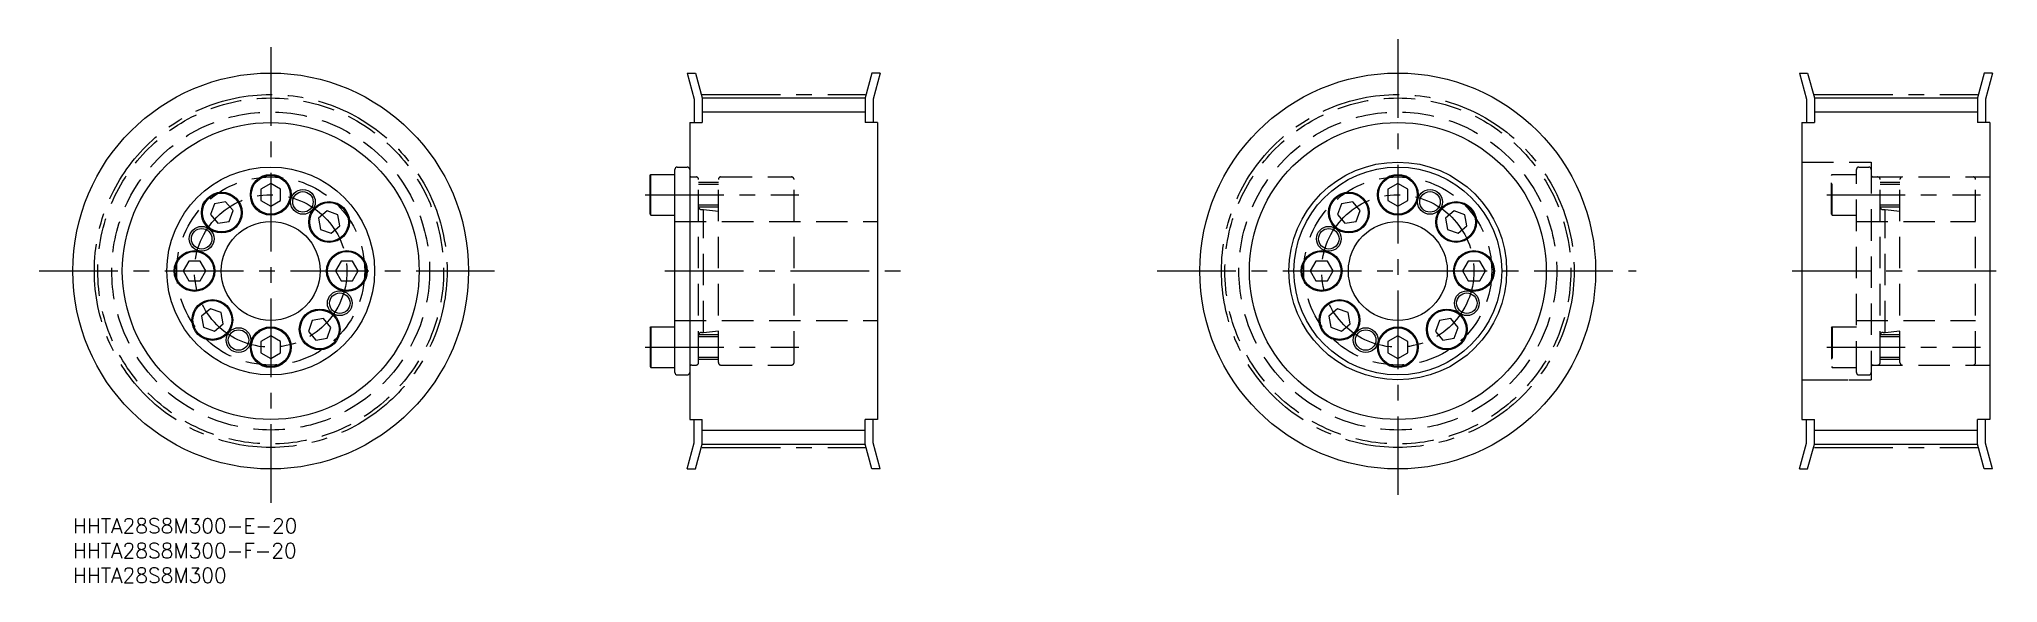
# Model space of a CAD drawing. Extents: x -7 to 389, y -13 to 97.
import ezdxf

# ---------------------------------------------------------------- set-up
doc = ezdxf.new("R2010")
doc.units = 0
doc.header["$LTSCALE"] = 0.5
doc.linetypes.add('CENTER', pattern=[50.8, 31.75, -6.35, 6.35, -6.35])
doc.linetypes.add('DASHED', pattern=[19.05, 12.7, -6.35])
for name, color, linetype in [('MSM_CENTER', 1, 'CENTER'), ('MSM_CONTINUOUS', 7, 'CONTINUOUS'), ('MSM_DASHED', 4, 'DASHED'), ('MSM_NARROW', 5, 'CONTINUOUS'), ('MSM_PART_NUMBER', 7, 'CONTINUOUS')]:
    doc.layers.add(name, color=color, linetype=linetype)
doc.styles.get("Standard").update_dxf_attribs({"font": 'txt.shx', "height": 3, "bigfont": 'bigfont.shx'})

# ---------------------------------------------------------------- blocks, each defined once
blk = doc.blocks.new('*U2')
at = {"layer": 'MSM_PART_NUMBER'}
blk.add_text('HHTA28S8M300-E-20', height=3, dxfattribs=at).set_placement((0, -3))
blk = doc.blocks.new('*U3')
at = {"layer": 'MSM_PART_NUMBER'}
blk.add_text('HHTA28S8M300-F-20', height=3, dxfattribs=at).set_placement((0, -8))
blk = doc.blocks.new('*U4')
at = {"layer": 'MSM_PART_NUMBER'}
blk.add_text('HHTA28S8M300', height=3, dxfattribs=at).set_placement((0, -13))

msp = doc.modelspace()

# ---------------------------------------------------------------- linework, layer by layer
at = {"layer": 'MSM_CENTER'}
for p, q in [((40, 95.22), (40, 1.7)), ((267.86, 96.83), (267.86, 2.56)), ((127.2, 85.65), (160.2, 85.65)), ((352.07, 85.65), (385.07, 85.65)), ((115.7, 65.4), (146.8, 65.4)), ((354.57, 65.4), (385.67, 65.4)), ((-6.81, 50), (88, 50)), ((119.7, 50), (167.7, 50)), ((219.24, 50), (316.02, 50)), ((347.57, 50), (389.17, 50)), ((115.7, 34.6), (146.8, 34.6)), ((354.57, 34.6), (385.67, 34.6)), ((127.2, 14.35), (160.2, 14.35)), ((352.07, 14.35), (385.07, 14.35))]:
    msp.add_line(p, q, dxfattribs=at)
for centre, radius in [((40, 50), 35.65), ((267.86, 50), 35.65), ((40, 50), 15.4), ((267.86, 50), 15.4)]:
    msp.add_circle(centre, radius, dxfattribs=at)
at = {"layer": 'MSM_CONTINUOUS'}
for p, q in [((124.2, 90), (125.85, 90)), ((124.2, 90), (125.6, 84.75)), ((125.85, 90), (127.2, 84.96)), ((161.55, 90), (160.2, 84.96)), ((163.21, 90), (161.55, 90)), ((163.21, 90), (161.8, 84.75)), ((349.06, 90), (350.72, 90)), ((349.06, 90), (350.47, 84.75)), ((350.72, 90), (352.07, 84.96)), ((386.42, 90), (385.07, 84.96)), ((388.07, 90), (386.42, 90)), ((388.07, 90), (386.67, 84.75)), ((125.6, 84.75), (125.6, 80)), ((127.2, 84.96), (160.2, 84.96)), ((127.2, 84.96), (127.2, 80)), ((160.2, 84.96), (160.2, 80)), ((161.8, 84.75), (161.8, 80)), ((350.47, 84.75), (350.47, 80)), ((352.07, 84.96), (385.07, 84.96)), ((352.07, 84.96), (352.07, 80)), ((385.07, 84.96), (385.07, 80)), ((386.67, 84.75), (386.67, 80)), ((124.7, 80), (124.7, 20)), ((124.7, 80), (127.2, 80)), ((162.7, 80), (160.2, 80)), ((162.7, 80), (162.7, 20)), ((349.57, 80), (349.57, 20)), ((349.57, 80), (352.07, 80)), ((387.57, 80), (385.07, 80)), ((387.57, 80), (387.57, 20)), ((40, 67.71), (38, 66.55)), ((42, 66.55), (40, 67.71)), ((116.7, 69.32), (116.82, 69.52)), ((116.7, 61.48), (116.7, 69.32)), ((116.82, 69.52), (121.7, 69.52)), ((116.82, 61.27), (116.82, 69.52)), ((121.7, 29.5), (121.7, 70.5)), ((122.2, 71), (124.2, 71)), ((267.86, 67.71), (265.86, 66.55)), ((269.86, 66.55), (267.86, 67.71)), ((28.62, 63.57), (27.83, 61.4)), ((30.89, 63.97), (28.62, 63.57)), ((32.38, 62.2), (30.89, 63.97)), ((38, 66.55), (38, 64.25)), ((38, 64.25), (40, 63.09)), ((40, 63.09), (42, 64.25)), ((41, 67.13), (41, 67.13)), ((41.5, 66.84), (41.5, 66.84)), ((42, 64.25), (42, 66.55)), ((256.48, 63.57), (255.69, 61.4)), ((258.75, 63.97), (256.48, 63.57)), ((260.24, 62.2), (258.75, 63.97)), ((265.86, 66.55), (265.86, 64.25)), ((265.86, 64.25), (267.86, 63.09)), ((267.86, 63.09), (269.86, 64.25)), ((268.86, 67.13), (268.86, 67.13)), ((269.36, 66.84), (269.36, 66.84)), ((269.86, 64.25), (269.86, 66.55)), ((385.57, 64.5), (385.57, 64.5)), ((27.83, 61.4), (29.31, 59.63)), ((29.31, 59.63), (31.59, 60.03)), ((31.59, 60.03), (32.38, 62.2)), ((51.4, 62.17), (49.63, 60.69)), ((49.63, 60.69), (50.03, 58.41)), ((53.57, 61.38), (51.4, 62.17)), ((53.97, 59.11), (53.57, 61.38)), ((116.7, 61.48), (116.82, 61.27)), ((116.82, 61.27), (121.7, 61.27)), ((255.69, 61.4), (257.17, 59.63)), ((257.17, 59.63), (259.45, 60.03)), ((259.45, 60.03), (260.24, 62.2)), ((279.26, 62.17), (277.49, 60.69)), ((277.49, 60.69), (277.89, 58.41)), ((281.43, 61.38), (279.26, 62.17)), ((281.83, 59.11), (281.43, 61.38)), ((50.03, 58.41), (52.2, 57.62)), ((52.2, 57.62), (53.97, 59.11)), ((277.89, 58.41), (280.06, 57.62)), ((280.06, 57.62), (281.83, 59.11)), ((23.45, 52), (22.29, 50)), ((25.75, 52), (23.45, 52)), ((26.91, 50), (25.75, 52)), ((54.25, 52), (53.09, 50)), ((56.55, 52), (54.25, 52)), ((57.71, 50), (56.55, 52)), ((251.31, 52), (250.15, 50)), ((253.62, 52), (251.31, 52)), ((254.77, 50), (253.62, 52)), ((282.11, 52), (280.95, 50)), ((284.42, 52), (282.11, 52)), ((285.57, 50), (284.42, 52)), ((22.29, 50), (23.45, 48)), ((23.45, 48), (25.75, 48)), ((25.75, 48), (26.91, 50)), ((53.09, 50), (54.25, 48)), ((54.25, 48), (56.55, 48)), ((56.55, 48), (57.71, 50)), ((250.15, 50), (251.31, 48)), ((251.31, 48), (253.62, 48)), ((253.62, 48), (254.77, 50)), ((280.95, 50), (282.11, 48)), ((282.11, 48), (284.42, 48)), ((284.42, 48), (285.57, 50)), ((27.8, 42.38), (26.03, 40.89)), ((26.03, 40.89), (26.43, 38.62)), ((29.97, 41.59), (27.8, 42.38)), ((30.37, 39.31), (29.97, 41.59)), ((48.41, 39.97), (47.62, 37.8)), ((50.69, 40.37), (48.41, 39.97)), ((52.17, 38.6), (50.69, 40.37)), ((255.67, 42.38), (253.9, 40.89)), ((253.9, 40.89), (254.3, 38.62)), ((257.84, 41.59), (255.67, 42.38)), ((258.24, 39.31), (257.84, 41.59)), ((276.28, 39.97), (275.49, 37.8)), ((278.55, 40.37), (276.28, 39.97)), ((280.04, 38.6), (278.55, 40.37)), ((26.43, 38.62), (28.6, 37.83)), ((28.6, 37.83), (30.37, 39.31)), ((40, 36.91), (38, 35.75)), ((38, 35.75), (38, 33.45)), ((42, 35.75), (40, 36.91)), ((42, 33.45), (42, 35.75)), ((47.62, 37.8), (49.11, 36.03)), ((49.11, 36.03), (51.38, 36.43)), ((51.38, 36.43), (52.17, 38.6)), ((116.7, 38.52), (116.82, 38.72)), ((116.7, 38.52), (116.7, 30.68)), ((116.82, 38.72), (121.7, 38.72)), ((116.82, 38.72), (116.82, 30.47)), ((254.3, 38.62), (256.47, 37.83)), ((256.47, 37.83), (258.24, 39.31)), ((267.86, 36.91), (265.86, 35.75)), ((265.86, 35.75), (265.86, 33.45)), ((269.86, 35.75), (267.86, 36.91)), ((269.86, 33.45), (269.86, 35.75)), ((275.49, 37.8), (276.97, 36.03)), ((276.97, 36.03), (279.25, 36.43)), ((279.25, 36.43), (280.04, 38.6)), ((38, 33.45), (40, 32.29)), ((40, 32.29), (42, 33.45)), ((265.86, 33.45), (267.86, 32.29)), ((267.86, 32.29), (269.86, 33.45)), ((116.7, 30.68), (116.82, 30.47)), ((116.82, 30.47), (121.7, 30.47)), ((122.2, 29), (124.2, 29)), ((124.7, 20), (127.2, 20)), ((125.6, 15.25), (125.6, 20)), ((127.2, 15.03), (127.2, 20)), ((160.2, 15.03), (160.2, 20)), ((162.7, 20), (160.2, 20)), ((161.8, 15.25), (161.8, 20)), ((349.57, 20), (352.07, 20)), ((350.47, 15.24), (350.47, 20)), ((352.07, 15.03), (352.07, 20)), ((385.07, 15.03), (385.07, 20)), ((387.57, 20), (385.07, 20)), ((386.67, 15.24), (386.67, 20)), ((124.2, 10), (125.6, 15.25)), ((125.85, 10), (127.2, 15.03)), ((127.2, 15.03), (160.2, 15.03)), ((161.55, 10), (160.2, 15.03)), ((163.21, 10), (161.8, 15.25)), ((349.06, 10), (350.47, 15.24)), ((350.72, 10), (352.07, 15.03)), ((352.07, 15.03), (385.07, 15.03)), ((386.42, 10), (385.07, 15.03)), ((388.07, 10), (386.67, 15.24)), ((124.2, 10), (125.85, 10)), ((163.21, 10), (161.55, 10)), ((349.06, 10), (350.72, 10)), ((388.07, 10), (386.42, 10))]:
    msp.add_line(p, q, dxfattribs=at)
for centre, radius in [((40, 50), 40), ((267.86, 50), 40), ((40, 50), 30), ((267.86, 50), 30), ((267.86, 50), 22), ((40, 50), 21), ((40, 65.4), 4.12), ((40, 65.4), 3.92), ((267.86, 50), 21), ((267.86, 65.4), 4.12), ((267.86, 65.4), 3.92), ((30.1, 61.8), 4.12), ((30.1, 61.8), 3.92), ((46.51, 63.96), 2.07), ((51.8, 59.9), 4.12), ((51.8, 59.9), 3.92), ((257.96, 61.8), 4.12), ((257.96, 61.8), 3.92), ((274.37, 63.96), 2.07), ((279.66, 59.9), 4.12), ((279.66, 59.9), 3.92), ((40, 50), 10), ((267.86, 50), 10), ((26.04, 56.51), 2.07), ((253.91, 56.51), 2.07), ((24.6, 50), 4.12), ((24.6, 50), 3.92), ((55.4, 50), 4.12), ((55.4, 50), 3.92), ((252.46, 50), 4.12), ((252.46, 50), 3.92), ((283.26, 50), 4.12), ((283.26, 50), 3.92), ((28.2, 40.1), 4.12), ((28.2, 40.1), 3.92), ((53.96, 43.49), 2.07), ((256.07, 40.1), 4.12), ((256.07, 40.1), 3.92), ((281.82, 43.49), 2.07), ((49.9, 38.2), 4.12), ((49.9, 38.2), 3.92), ((277.76, 38.2), 4.12), ((277.76, 38.2), 3.92), ((33.49, 36.04), 2.07), ((40, 34.6), 4.12), ((40, 34.6), 3.92), ((261.36, 36.04), 2.07), ((267.86, 34.6), 4.12), ((267.86, 34.6), 3.92)]:
    msp.add_circle(centre, radius, dxfattribs=at)
for centre, start, end in [((122.2, 70.5), 90, 180), ((124.2, 70.5), 0, 90), ((122.2, 29.5), 180, 270), ((124.2, 29.5), 270, 0)]:
    msp.add_arc(centre, 0.5, start, end, dxfattribs=at)
at = {"layer": 'MSM_DASHED'}
for p, q in [((349.57, 72), (363.57, 72)), ((363.57, 72), (363.57, 28)), ((125.11, 69), (126, 69)), ((126.5, 31.5), (126.5, 68.5)), ((130.5, 67.9), (126.5, 67.9)), ((130.5, 67.47), (126.5, 67.47)), ((130.5, 31.5), (130.5, 68.5)), ((131, 69), (145.3, 69)), ((145.8, 31.5), (145.8, 68.5)), ((355.57, 69.32), (355.68, 69.52)), ((355.57, 61.48), (355.57, 69.32)), ((355.68, 69.52), (360.57, 69.52)), ((355.68, 61.27), (355.68, 69.52)), ((360.57, 29.5), (360.57, 70.5)), ((361.07, 71), (363.07, 71)), ((363.57, 69), (387.57, 69)), ((363.98, 69), (364.87, 69)), ((365.37, 31.5), (365.37, 68.5)), ((369.37, 67.9), (365.37, 67.9)), ((369.37, 67.47), (365.37, 67.47)), ((369.37, 31.5), (369.37, 68.5)), ((384.67, 31.5), (384.67, 68.5)), ((121.7, 60), (162.7, 60)), ((130.5, 63.33), (126.5, 63.33)), ((130.5, 62.9), (126.5, 62.9)), ((127.1, 62.4), (127.5, 62.4)), ((127.5, 37.6), (127.5, 62.4)), ((127.5, 62.4), (130.5, 62.07)), ((355.57, 61.48), (355.68, 61.27)), ((355.68, 61.27), (360.57, 61.27)), ((360.57, 60), (384.67, 60)), ((369.37, 63.33), (365.37, 63.33)), ((369.37, 62.9), (365.37, 62.9)), ((365.97, 62.4), (366.37, 62.4)), ((366.37, 37.6), (366.37, 62.4)), ((366.37, 62.4), (369.37, 62.07)), ((121.7, 40), (162.7, 40)), ((360.57, 40), (384.67, 40)), ((130.5, 37.1), (126.5, 37.1)), ((130.5, 36.67), (126.5, 36.67)), ((127.1, 37.6), (127.5, 37.6)), ((127.5, 37.6), (130.5, 37.93)), ((355.57, 38.52), (355.68, 38.72)), ((355.57, 38.52), (355.57, 30.68)), ((355.68, 38.72), (360.57, 38.72)), ((355.68, 38.72), (355.68, 30.47)), ((369.37, 37.1), (365.37, 37.1)), ((369.37, 36.67), (365.37, 36.67)), ((365.97, 37.6), (366.37, 37.6)), ((366.37, 37.6), (369.37, 37.93)), ((130.5, 32.53), (126.5, 32.53)), ((130.5, 32.1), (126.5, 32.1)), ((369.37, 32.53), (365.37, 32.53)), ((369.37, 32.1), (365.37, 32.1)), ((125.11, 31), (126, 31)), ((131, 31), (145.3, 31)), ((349.57, 28), (363.57, 28)), ((352.57, 28), (363.57, 28)), ((355.57, 30.68), (355.68, 30.47)), ((355.68, 30.47), (360.57, 30.47)), ((361.07, 29), (363.07, 29)), ((363.57, 31), (387.57, 31)), ((363.98, 31), (364.87, 31))]:
    msp.add_line(p, q, dxfattribs=at)
for centre, radius in [((40, 50), 34.96), ((267.86, 50), 34.96), ((40, 50), 32.13), ((267.86, 50), 32.13), ((40, 50), 19), ((267.86, 50), 19)]:
    msp.add_circle(centre, radius, dxfattribs=at)
for centre, radius, start, end in [((125.11, 69.41), 0.41, 180, 270), ((126, 68.5), 0.5, 0, 90), ((131, 68.5), 0.5, 90, 180), ((145.3, 68.5), 0.5, 0, 90), ((361.07, 70.5), 0.5, 90, 180), ((363.07, 70.5), 0.5, 0, 90), ((363.98, 69.41), 0.41, 180, 270), ((364.87, 68.5), 0.5, 0, 90), ((369.87, 68.5), 0.5, 90, 180), ((384.17, 68.5), 0.5, 0, 90), ((127.1, 63), 0.6, 180.0007, 270), ((365.97, 63), 0.6, 180.0007, 270), ((127.1, 37), 0.6, 90, 179.9993), ((365.97, 37), 0.6, 90, 179.9993), ((125.11, 30.59), 0.41, 90, 180), ((126, 31.5), 0.5, 270, 0), ((131, 31.5), 0.5, 180, 270), ((145.3, 31.5), 0.5, 270, 0), ((361.07, 29.5), 0.5, 180, 270), ((363.07, 29.5), 0.5, 270, 0), ((363.98, 30.59), 0.41, 90, 180), ((364.87, 31.5), 0.5, 270, 0), ((369.87, 31.5), 0.5, 180, 270), ((384.17, 31.5), 0.5, 270, 0)]:
    msp.add_arc(centre, radius, start, end, dxfattribs=at)
at = {"layer": 'MSM_NARROW'}
for p, q in [((127.2, 82.13), (160.2, 82.13)), ((352.07, 82.13), (385.07, 82.13)), ((127.2, 17.86), (160.2, 17.86)), ((352.07, 17.86), (385.07, 17.86))]:
    msp.add_line(p, q, dxfattribs=at)
for centre in [(46.51, 63.96), (274.37, 63.96), (26.04, 56.51), (253.91, 56.51), (53.96, 43.49), (281.82, 43.49), (33.49, 36.04), (261.36, 36.04)]:
    msp.add_circle(centre, 2.5, dxfattribs=at)

# ---------------------------------------------------------------- block references
at = {"layer": 'MSM_CONTINUOUS'}
for name in ['*U2', '*U3', '*U4']:
    msp.add_blockref(name, (0, 0), dxfattribs=at)

doc.saveas('drawing.dxf')
